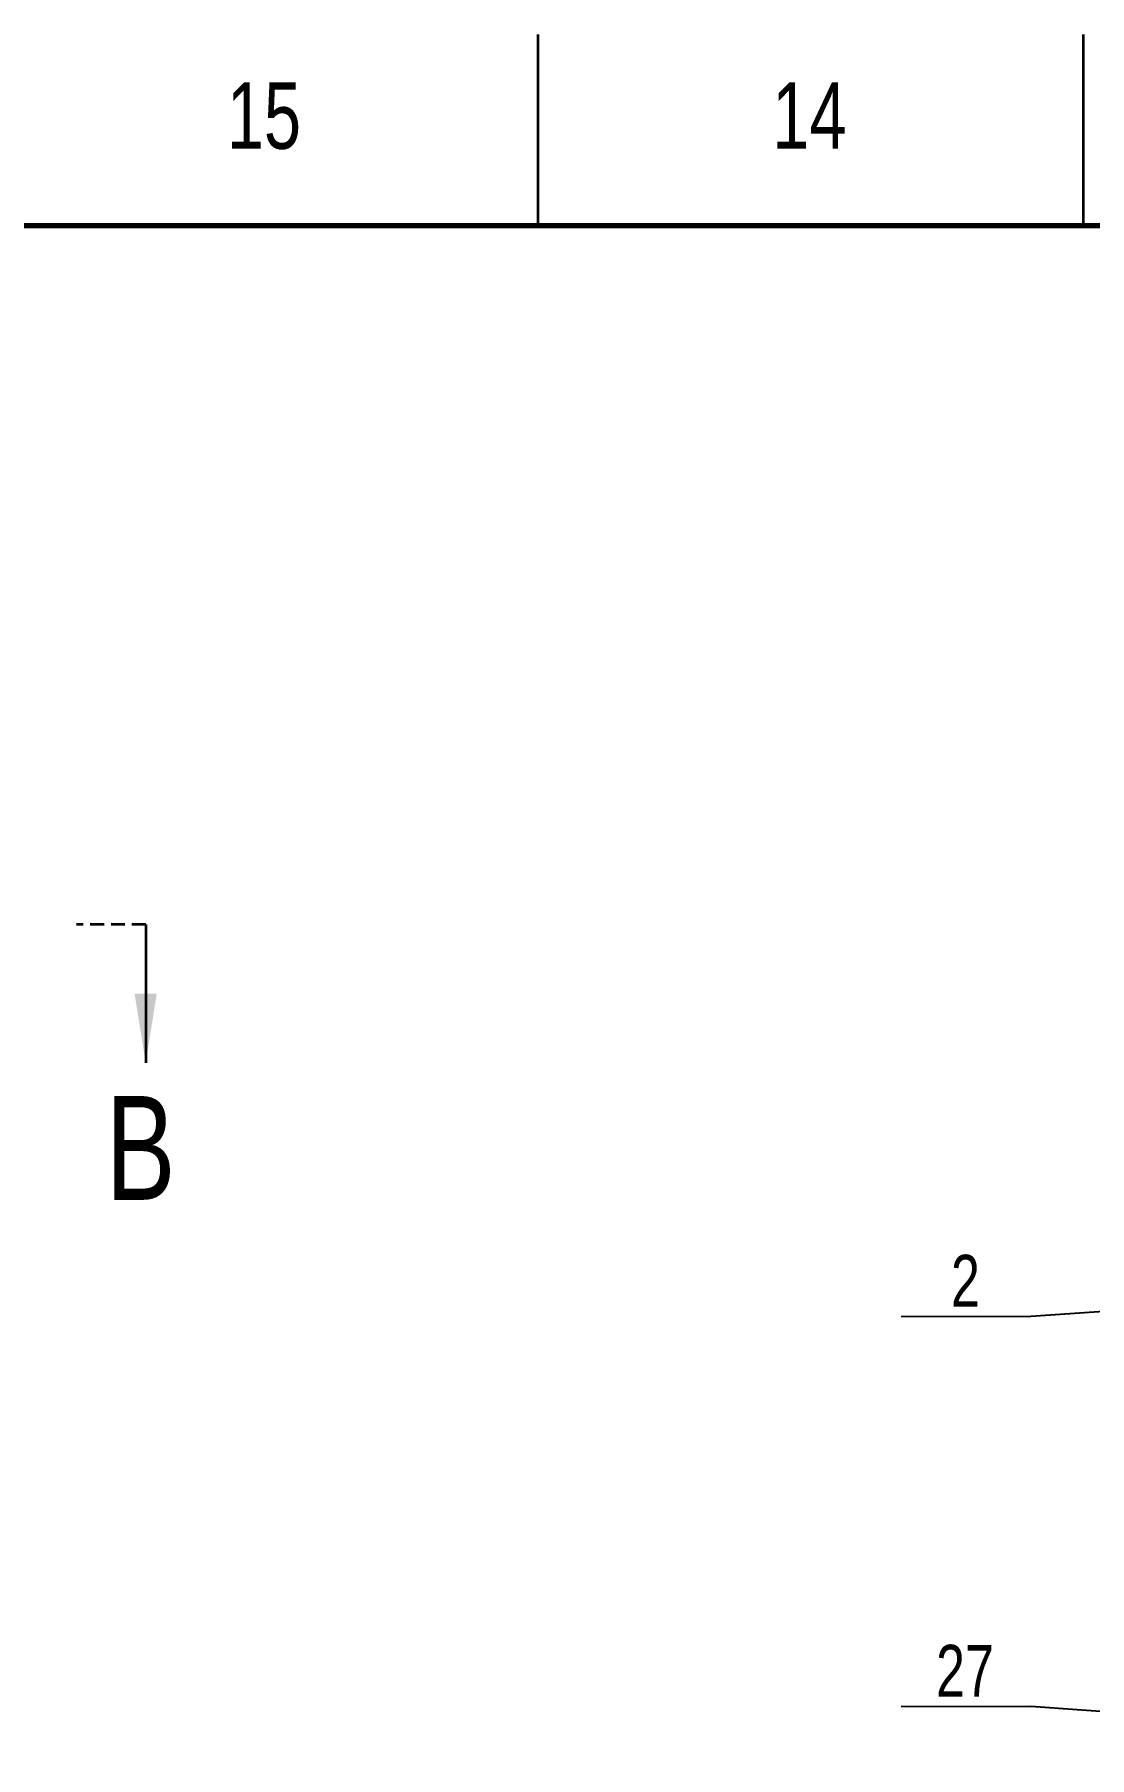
# Model space of a CAD drawing. Header units: millimetres. Extents: x 2 to 1187, y 2 to 839.
# Drawn here: x 448.3 to 545.1, y 680.6 to 838.5 of the extents above; entities that cross this region are included whole.
import ezdxf

# ---------------------------------------------------------------- set-up
doc = ezdxf.new("R2010")
doc.units = ezdxf.units.MM
doc.linetypes.add('HIDDEN', pattern=[1.905, 1.27, -0.635])
doc.styles.add('SLDTEXTSTYLE2', font='TXT', dxfattribs={"width": 0.75})
doc.dimstyles.new('SLDDIMSTYLE0', dxfattribs={"dimtxt": 0.18, "dimasz": 3.302, "dimexe": 0, "dimexo": 0.0625, "dimgap": 0, "dimtad": 0, "dimtih": 1, "dimtoh": 1, "dimdec": 0, "dimrnd": 1e-09, "dimzin": 0, "dimdsep": 46, "dimtxsty": 'Standard', "dimsah": 1, "dimcen": 0.09, "dimadec": 0, "dimazin": 0, "dimtfac": 3.302, "dimtdec": 0, "dimtofl": 0, "dimtmove": 0, "dimatfit": 3, "dimfxl": 1, "dimfrac": 2, "dimtolj": 1, "dimtzin": 0, "dimarcsym": 0})

# ---------------------------------------------------------------- blocks, each defined once
blk = doc.blocks.new('SW_NOTE_0_18')
at = {"color": 0, "linetype": 'Continuous', "lineweight": 0}
for p, q in [((-11.88, 0), (0, 0)), ((0, 0), (-11.88, 0)), ((-11.88, 0), (0, 0)), ((0, 0), (-11.88, 0)), ((-11.88, 0), (0, 0)), ((0, 0), (-11.88, 0))]:
    blk.add_line(p, q, dxfattribs=at)
at = {"color": 0, "linetype": 'Continuous', "lineweight": 0, "insert": (-6.03, 5.65), "char_height": 4.762, "attachment_point": 2, "style": 'SLDTEXTSTYLE2'}
blk.add_mtext('27', dxfattribs=at)
blk = doc.blocks.new('SW_NOTE_0_19')
at = {"color": 0, "linetype": 'Continuous', "lineweight": 0}
for p, q in [((-11.88, 0), (0, 0)), ((0, 0), (-11.88, 0)), ((-11.88, 0), (0, 0)), ((0, 0), (-11.88, 0)), ((-11.88, 0), (0, 0)), ((0, 0), (-11.88, 0))]:
    blk.add_line(p, q, dxfattribs=at)
at = {"color": 0, "linetype": 'Continuous', "lineweight": 0, "insert": (-5.99, 5.65), "char_height": 4.76, "attachment_point": 2, "style": 'SLDTEXTSTYLE2'}
blk.add_mtext('2', dxfattribs=at)

msp = doc.modelspace()

# ---------------------------------------------------------------- linework, layer by layer
at = {"color": 7, "linetype": 'Continuous', "lineweight": 35}
for p, q in [((494.5, 821), (494.5, 838.5)), ((544.5, 821), (544.5, 838.5)), ((458.5381, 756.9254), (458.5381, 744.2254))]:
    msp.add_line(p, q, dxfattribs=at)
at = {"color": 7, "linetype": 'Continuous', "lineweight": 70}
msp.add_line((20, 821), (1169, 821), dxfattribs=at)
at = {"color": 7, "linetype": 'HIDDEN', "lineweight": 35}
msp.add_line((458.5381, 756.9254), (452.1881, 756.9254), dxfattribs=at)
at = {"color": 7, "linetype": 'Continuous', "lineweight": 35}
msp.add_solid([(458.5381, 744.2254), (459.5541, 750.5754), (457.5221, 750.5754)], dxfattribs=at)

# ---------------------------------------------------------------- block references
at = {"color": 7, "linetype": 'Continuous', "lineweight": 0}
for name, p in [('SW_NOTE_0_19', (539.6675, 720.9814)), ('SW_NOTE_0_18', (539.6675, 685.2331))]:
    msp.add_blockref(name, p, dxfattribs=at)

# ---------------------------------------------------------------- texts
at = {"color": 7, "linetype": 'Continuous', "lineweight": 0, "char_height": 6.096, "attachment_point": 2, "style": 'SLDTEXTSTYLE2'}
for s, insert in [('15', (469.3772, 834.1137)), ('14', (519.3772, 834.1137))]:
    msp.add_mtext(s, dxfattribs=dict(at, insert=insert))
at = {"color": 7, "linetype": 'Continuous', "insert": (454.8945, 741.2005), "char_height": 9.525, "attachment_point": 1, "style": 'SLDTEXTSTYLE2'}
msp.add_mtext('B', dxfattribs=at)

# ---------------------------------------------------------------- leaders
at = {"color": 7, "linetype": 'Continuous', "lineweight": 0}
for points in [[(598.2608, 724.9274), (539.6675, 720.9814)], [(601.5723, 680.8643), (539.6675, 685.2331)]]:
    msp.add_leader(points, dimstyle='SLDDIMSTYLE0', dxfattribs=at)

doc.saveas('drawing.dxf')
